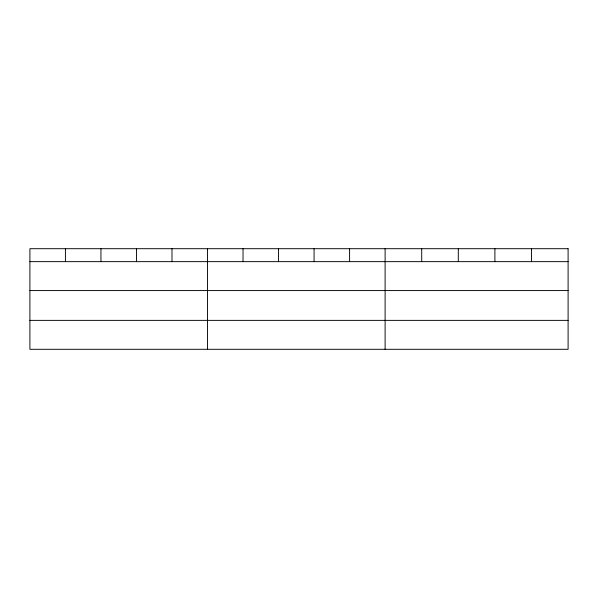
<?xml version="1.0" encoding="UTF-8"?>
<svg xmlns="http://www.w3.org/2000/svg" width="598" height="598" viewBox="0 0 598 598"><rect width="100%" height="100%" fill="white"/><g stroke="black" fill="none" stroke-linecap="round" stroke-linejoin="round"><path stroke-width="0.9" d="M29.9 261.647L568.1 261.647M29.9 290.568L568.1 290.568M29.9 320.371L568.1 320.371M531.502 248.701L531.502 261.647M494.905 248.701L494.905 261.647M458.307 248.701L458.307 261.647M421.71 248.701L421.71 261.647M385.112 248.701L385.112 349.299M349.591 248.701L349.591 261.647M314.07 248.701L314.07 261.647M278.548 248.701L278.548 261.647M243.027 248.701L243.027 261.647M207.506 248.701L207.506 349.299M171.985 248.701L171.985 261.647M136.464 248.701L136.464 261.647M100.942 248.701L100.942 261.647M65.421 248.701L65.421 261.647M568.1 248.701L29.9 248.701L29.9 349.299L568.1 349.299L568.1 248.701"/></g></svg>
